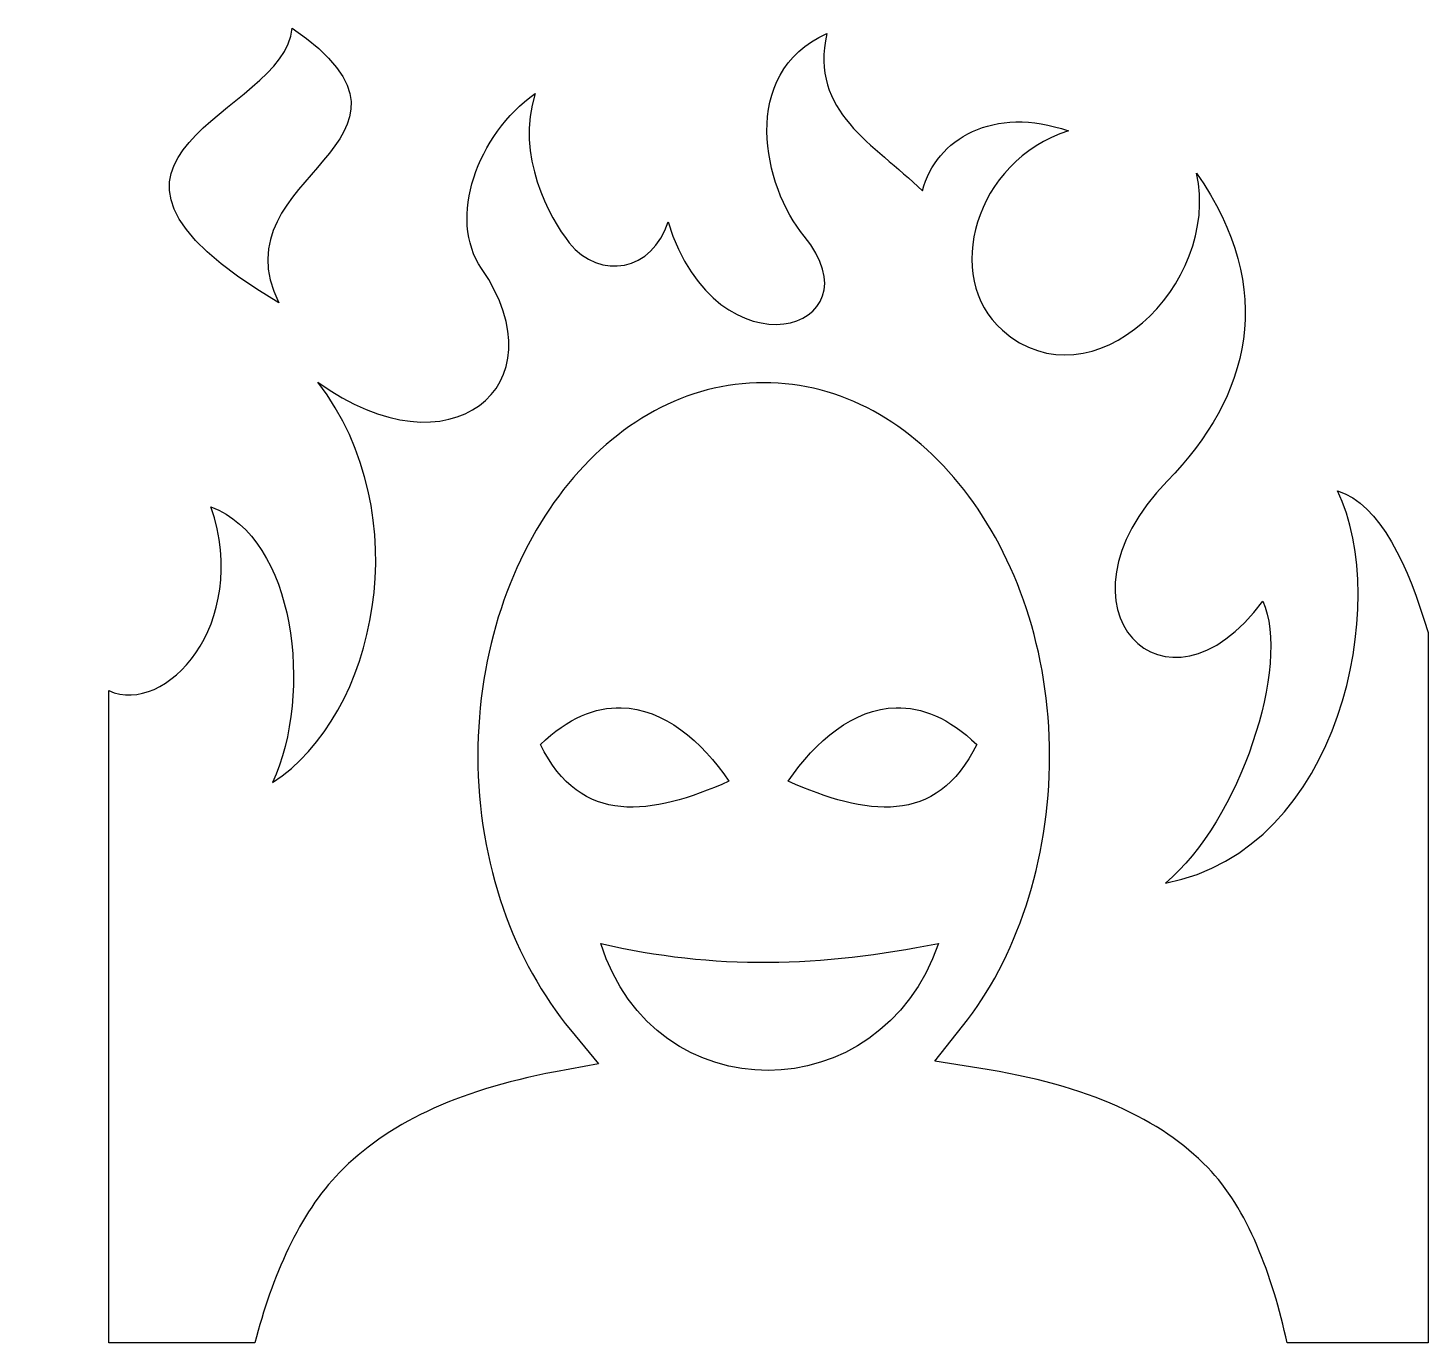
# Model space of a CAD drawing. Header units: centimetres. Extents: x -11.2 to 10.1, y -10.1 to 9.9.
import ezdxf

# ---------------------------------------------------------------- set-up
doc = ezdxf.new("R2010")
doc.units = ezdxf.units.CM
doc.header["$MEASUREMENT"] = 0
doc.layers.add('Layer 1', color=7, linetype='Continuous')

msp = doc.modelspace()

# ---------------------------------------------------------------- linework, layer by layer
at = {"layer": 'Layer 1'}
for points, knots in [([(-7.17383, 9.91074), (-7.26786, 8.5784), (-11.18864, 8.00336), (-7.37678, 5.73485), (-7.37678, 5.73485), (-8.35685, 7.69515), (-4.65416, 8.1617), (-7.17383, 9.91074)], [0, 0, 0, 0, 0.33333333, 0.33333333, 0.33333333, 0.33333333, 1, 1, 1, 1]), ([(0.95004, 9.82514), (-0.39946, 9.22593), (-0.01497, 7.49506), (0.60485, 6.74688), (0.60485, 6.74688), (1.78555, 5.32177), (-0.71703, 4.54748), (-1.46404, 6.96826), (-1.46404, 6.96826), (-1.69078, 6.22513), (-2.4985, 6.06291), (-2.96623, 6.64934), (-2.96623, 6.64934), (-3.26204, 7.02029), (-3.78766, 7.98206), (-3.48279, 8.9146), (-3.48279, 8.9146), (-4.36343, 8.29325), (-4.81892, 7.01506), (-4.29579, 6.25536), (-4.29579, 6.25536), (-3.06103, 4.46212), (-4.79, 3.07982), (-6.78244, 4.53044), (-6.78244, 4.53044), (-5.24516, 2.517), (-5.88949, -0.52423), (-7.47163, -1.55229), (-7.47163, -1.55229), (-6.85244, -0.20123), (-7.12417, 2.1665), (-8.40852, 2.63415), (-8.40852, 2.63415), (-7.80172, 0.83704), (-9.10809, -0.54439), (-9.95819, -0.15547), (-9.95819, -0.15547), (-9.95819, -0.15547), (-9.95818, -10.06634), (-9.95818, -10.06634), (-9.95818, -10.06634), (-9.95818, -10.06634), (-7.74174, -10.06634), (-7.74174, -10.06634), (-7.74174, -10.06634), (-7.48241, -9.06359), (-7.06566, -8.09562), (-6.45562, -7.47554), (-6.45562, -7.47554), (-5.7418, -6.75012), (-4.71425, -6.23652), (-3.1758, -5.94695), (-3.1758, -5.94695), (-3.1758, -5.94695), (-2.51819, -5.82314), (-2.51819, -5.82314), (-2.51819, -5.82314), (-2.51819, -5.82314), (-2.9451, -5.30785), (-2.9451, -5.30785), (-2.9451, -5.30785), (-3.79828, -4.27979), (-4.35376, -2.7981), (-4.35376, -1.14777), (-4.35376, -1.14777), (-4.35376, 0.44293), (-3.84774, 1.87706), (-3.05052, 2.89782), (-3.05052, 2.89782), (-2.25329, 3.9185), (-1.1829, 4.52255), (-0.00916, 4.52255), (-0.00916, 4.52255), (1.16467, 4.52255), (2.23375, 3.91849), (3.03094, 2.89782), (3.03094, 2.89782), (3.82813, 1.87702), (4.33418, 0.44289), (4.33418, -1.14777), (4.33418, -1.14777), (4.33418, -2.76053), (3.82509, -4.23392), (3.0112, -5.25383), (3.0112, -5.25383), (3.0112, -5.25383), (2.58826, -5.78354), (2.58826, -5.78354), (2.58826, -5.78354), (2.58826, -5.78354), (3.25763, -5.88896), (3.25763, -5.88896), (3.25763, -5.88896), (4.94384, -6.15428), (6.02246, -6.66894), (6.73649, -7.40043), (6.73649, -7.40043), (7.33937, -8.01806), (7.72377, -9.04439), (7.94355, -10.06629), (7.94355, -10.06629), (7.94355, -10.06629), (10.08358, -10.0663), (10.08358, -10.0663), (10.08358, -10.0663), (10.08358, -10.0663), (10.08358, 0.72613), (10.08358, 0.72613), (10.08358, 0.72613), (9.7879, 1.72943), (9.35913, 2.68078), (8.70785, 2.88062), (8.70785, 2.88062), (9.52979, 1.19525), (8.76174, -2.57351), (6.0974, -3.07826), (6.0974, -3.07826), (7.22392, -2.13441), (8.00394, 0.23121), (7.57454, 1.20575), (7.57454, 1.20575), (6.1076, -0.8009), (4.23897, 1.09801), (6.1224, 3.02825), (6.1224, 3.02825), (7.37378, 4.31066), (7.80591, 5.92995), (6.56516, 7.7075), (6.56516, 7.7075), (6.94906, 6.01298), (4.97264, 4.12617), (3.61867, 5.31847), (3.61867, 5.31847), (2.70447, 6.12346), (3.18708, 7.88726), (4.62016, 8.34799), (4.62016, 8.34799), (3.48356, 8.74159), (2.6079, 8.22992), (2.40373, 7.43737), (2.40373, 7.43737), (1.65876, 8.15803), (0.68122, 8.62883), (0.95004, 9.82514)], [0, 0, 0, 0, 0.02702703, 0.02702703, 0.02702703, 0.02702703, 0.05405405, 0.05405405, 0.05405405, 0.05405405, 0.08108108, 0.08108108, 0.08108108, 0.08108108, 0.10810811, 0.10810811, 0.10810811, 0.10810811, 0.13513514, 0.13513514, 0.13513514, 0.13513514, 0.16216216, 0.16216216, 0.16216216, 0.16216216, 0.18918919, 0.18918919, 0.18918919, 0.18918919, 0.21621622, 0.21621622, 0.21621622, 0.21621622, 0.24324324, 0.24324324, 0.24324324, 0.24324324, 0.27027027, 0.27027027, 0.27027027, 0.27027027, 0.2972973, 0.2972973, 0.2972973, 0.2972973, 0.32432432, 0.32432432, 0.32432432, 0.32432432, 0.35135135, 0.35135135, 0.35135135, 0.35135135, 0.37837838, 0.37837838, 0.37837838, 0.37837838, 0.40540541, 0.40540541, 0.40540541, 0.40540541, 0.43243243, 0.43243243, 0.43243243, 0.43243243, 0.45945946, 0.45945946, 0.45945946, 0.45945946, 0.48648649, 0.48648649, 0.48648649, 0.48648649, 0.51351351, 0.51351351, 0.51351351, 0.51351351, 0.54054054, 0.54054054, 0.54054054, 0.54054054, 0.56756757, 0.56756757, 0.56756757, 0.56756757, 0.59459459, 0.59459459, 0.59459459, 0.59459459, 0.62162162, 0.62162162, 0.62162162, 0.62162162, 0.64864865, 0.64864865, 0.64864865, 0.64864865, 0.67567568, 0.67567568, 0.67567568, 0.67567568, 0.7027027, 0.7027027, 0.7027027, 0.7027027, 0.72972973, 0.72972973, 0.72972973, 0.72972973, 0.75675676, 0.75675676, 0.75675676, 0.75675676, 0.78378378, 0.78378378, 0.78378378, 0.78378378, 0.81081081, 0.81081081, 0.81081081, 0.81081081, 0.83783784, 0.83783784, 0.83783784, 0.83783784, 0.86486486, 0.86486486, 0.86486486, 0.86486486, 0.89189189, 0.89189189, 0.89189189, 0.89189189, 0.91891892, 0.91891892, 0.91891892, 0.91891892, 0.94594595, 0.94594595, 0.94594595, 0.94594595, 1, 1, 1, 1]), ([(-2.17692, -0.4151), (-2.5655, -0.40616), (-2.98073, -0.56838), (-3.40245, -0.97509), (-3.40245, -0.97509), (-2.78709, -2.22136), (-1.72054, -2.05839), (-0.53764, -1.5312), (-0.53764, -1.5312), (-0.95418, -0.9185), (-1.5293, -0.42994), (-2.17692, -0.4151)], [0, 0, 0, 0, 0.25, 0.25, 0.25, 0.25, 0.5, 0.5, 0.5, 0.5, 1, 1, 1, 1]), ([(2.00167, -0.4151), (1.35397, -0.42994), (0.77888, -0.9185), (0.36235, -1.53129), (0.36235, -1.53129), (1.54516, -2.05839), (2.6118, -2.22137), (3.22712, -0.97509), (3.22712, -0.97509), (2.80544, -0.56838), (2.39025, -0.40616), (2.00172, -0.4151), (2.00172, -0.4151), (2.00172, -0.4151), (2.00167, -0.4151), (2.00167, -0.4151)], [0, 0, 0, 0, 0.2, 0.2, 0.2, 0.2, 0.4, 0.4, 0.4, 0.4, 0.6, 0.6, 0.6, 0.6, 1, 1, 1, 1]), ([(-2.48665, -3.99542), (-1.67315, -6.5831), (1.76966, -6.55502), (2.64477, -3.99542), (2.64477, -3.99542), (0.86465, -4.35697), (-0.75903, -4.40065), (-2.48665, -3.99542)], [0, 0, 0, 0, 0.33333333, 0.33333333, 0.33333333, 0.33333333, 1, 1, 1, 1])]:
    msp.add_open_spline(points, degree=3, knots=knots, dxfattribs=at)

doc.saveas('drawing.dxf')
